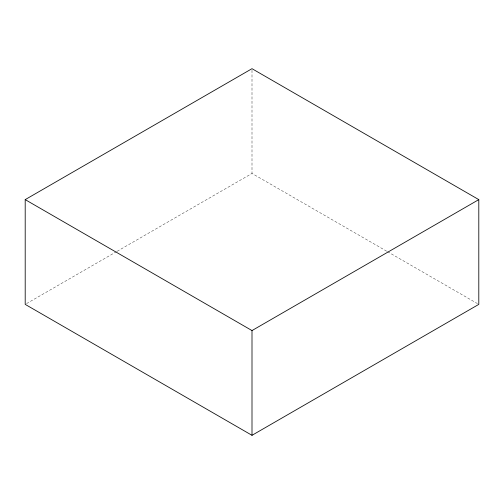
<?xml version="1.0" encoding="UTF-8"?>
<svg xmlns="http://www.w3.org/2000/svg" width="504" height="504" viewBox="0 0 504 504"><rect width="100%" height="100%" fill="white"/><g stroke="black" fill="none" stroke-linecap="round" stroke-linejoin="round"><path stroke-width="0.38" stroke-dasharray="2.52 1.89" d="M26.561 303.591L116.462 251.685M117.148 251.294L252 173.433L386.851 251.294M387.538 251.685L477.439 303.591M252 70.245L252 173.433"/><path stroke-width="0.76" d="M25.2 199.622L252 68.683L478.8 199.622L478.8 304.378L252 435.317L25.2 304.378L25.2 199.622L252 330.567L478.8 199.622M252 330.567L252 435.317"/></g></svg>
